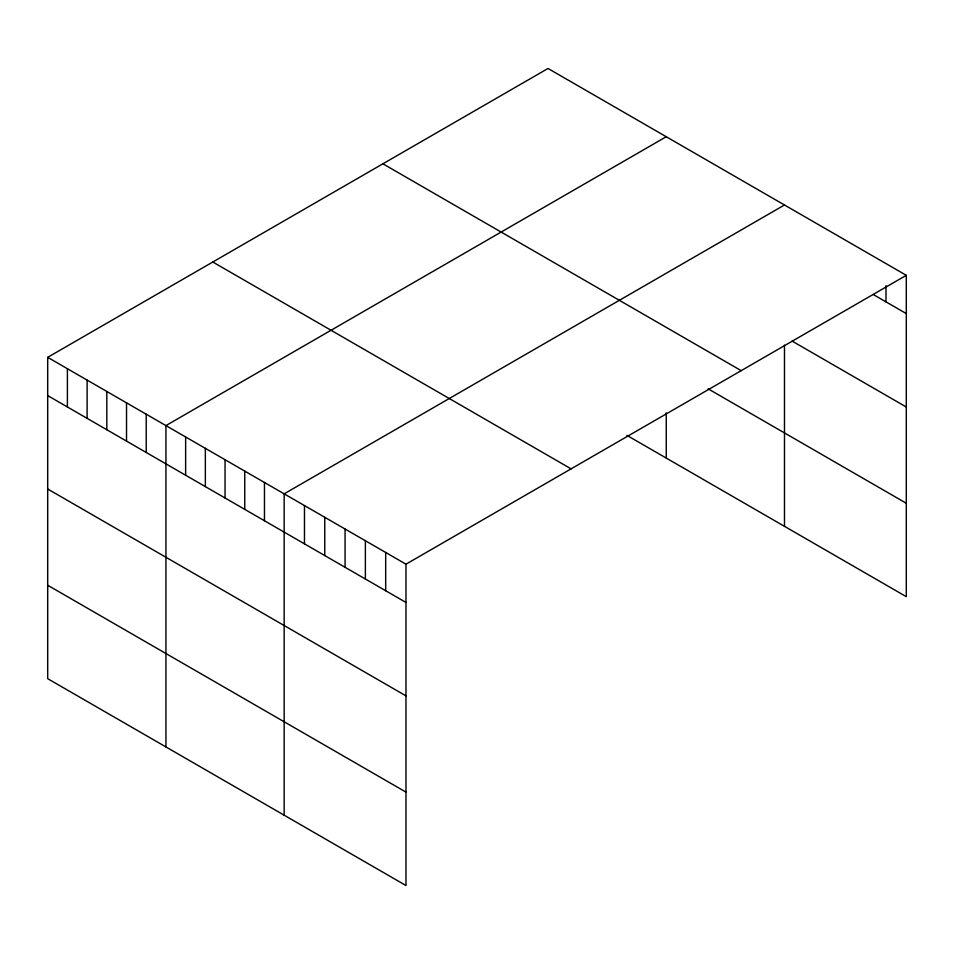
<?xml version="1.0" encoding="UTF-8"?>
<svg xmlns="http://www.w3.org/2000/svg" width="954" height="954" viewBox="0 0 954 954"><rect width="100%" height="100%" fill="white"/><g stroke="black" fill="none" stroke-linecap="round" stroke-linejoin="round"><path stroke-width="1.43" d="M47.7 357.333L405.975 564.184L405.975 885.527L47.7 678.676L47.7 357.333L548.025 68.473L906.3 275.324L906.3 596.667L626.838 435.322M666.25 136.732L165.936 425.591L165.936 746.934M784.486 204.991L284.161 493.85L284.161 815.193M405.975 564.184L906.3 275.324M873.304 294.547L906.3 313.592M792.094 341.079L906.3 407.012M382.912 163.802L741.198 370.653M708.13 388.838L906.3 503.259M212.802 262.004L571.088 468.855M47.7 395.6L405.975 602.451M47.7 489.008L405.975 695.86M47.7 585.255L405.975 792.106M885.992 285.675L885.992 301.869M784.486 345.169L784.486 526.346M666.25 412.832L666.25 458.075M385.678 552.461L385.678 590.729M365.37 540.739L365.37 579.006M345.074 529.017L345.074 567.284M324.765 517.295L324.765 555.562M304.469 505.572L304.469 543.84M264.461 482.474L264.461 520.741M244.749 471.097L244.749 509.364M225.049 459.721L225.049 497.988M205.348 448.344L205.348 486.612M185.636 436.968L185.636 475.235M146.224 414.215L146.224 452.482M126.524 402.838L126.524 441.106M106.812 391.462L106.812 429.729M87.112 380.086L87.112 418.353M67.4 368.709L67.4 406.976"/></g></svg>
